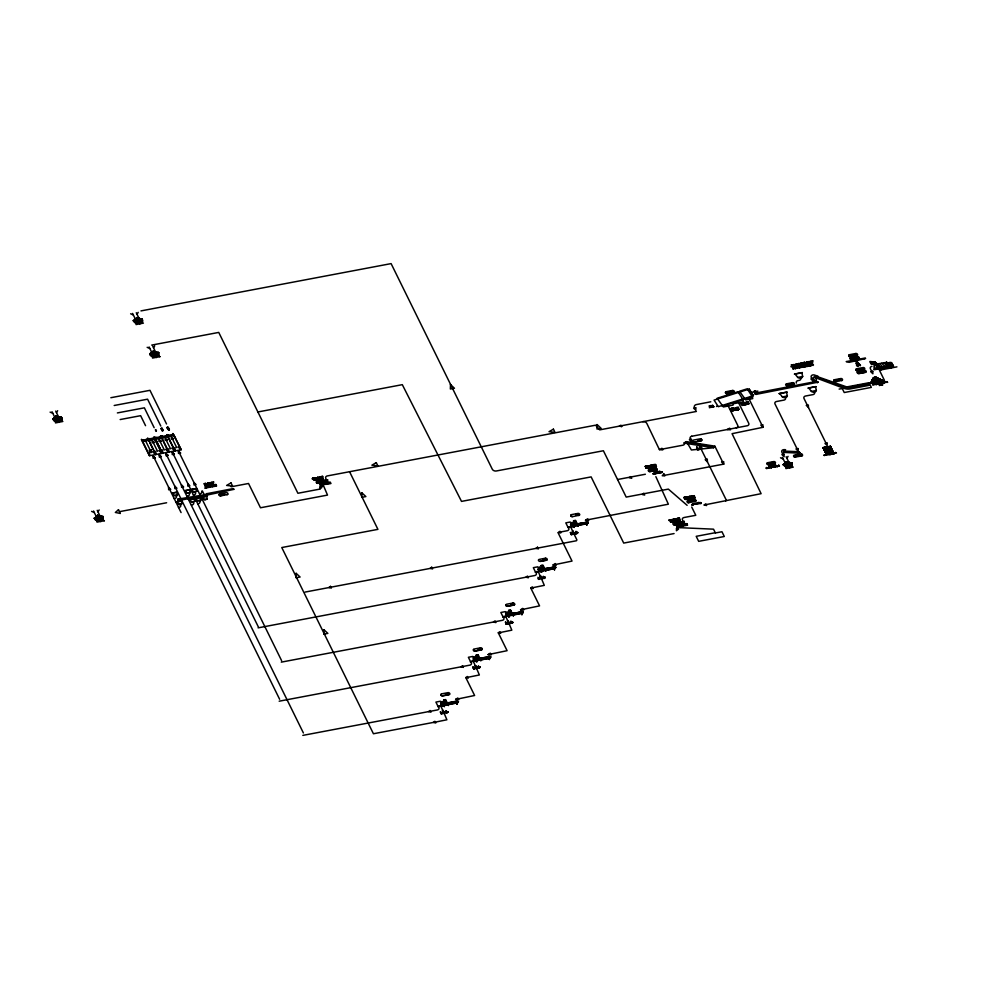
<?xml version="1.0" encoding="UTF-8"?>
<svg xmlns="http://www.w3.org/2000/svg" width="999" height="999" viewBox="0 0 999 999"><rect width="100%" height="100%" fill="white"/><g stroke="black" fill="none" stroke-linecap="round" stroke-linejoin="round"><path stroke-width="1.5" d="M447.927 712L446.878 711.713L447.902 711.95M512.562 621.977L511.838 622.265L512.812 622.489M545.292 577.684L544.355 577.584M747.814 404.195L746.503 403.646L747.914 404.345M316.283 478.571C317.445 477.122 316.646 478.271 318.069 477.147L318.556 478.134M318.693 478.109C319.618 475.462 319.705 479.757 317.969 477.297M649.125 466.533C648.975 464.398 649.987 466.633 651.023 465.696M651.535 466.071L651.735 464.96L652.697 465.859L650.224 465.447L650.973 465.584M672.989 520.154C672.752 517.857 673.888 520.454 674.7 519.355M675.399 519.705C676.897 518.206 675.549 519.717 674.175 519.255C674.937 521.54 669.105 518.531 672.864 520.179M687.861 497.627C687.612 495.354 688.748 497.889 689.56 496.828M690.272 497.177L690.471 496.066L691.433 496.953L688.998 496.491L689.76 496.79M734.115 409.016C734.952 406.393 735.214 410.539 733.453 408.291L733.004 409.228L732.529 408.241M771.191 467.757C772.115 465.109 772.202 469.405 770.466 466.933M777.359 466.595C778.283 463.948 778.383 468.231 776.635 465.784M839.61 380.332C839.622 378.196 841.52 380.582 839.322 380.382M876.41 384.515C876.697 382.804 877.759 384.34 876.598 384.041M480.332 666.895L479.508 666.708M544.305 577.459L545.017 577.122L544.717 577.934M576.823 532.779L577.759 532.529M319.717 489.135L319.805 486.638L321.89 487.45L319.717 489.135L297.902 493.269L218.744 332.417L151.698 345.092M874.437 368.219L874.55 365.759M880.731 367.382L877.297 364.173L877.484 367.994L888.261 365.959M710.202 407.567L709.727 407.142L710.789 407.18M712.537 405.981L712.574 405.257L713.261 405.844M697.777 440.072L698.388 440.109M133.404 320.642L134.503 322.49L136.638 323.489L135.739 321.79L133.379 320.716L136.713 318.381M149.862 354.233C159.34 349.001 146.191 352.585 151.011 356.031L153.172 356.98L152.248 355.332L149.887 354.308L153.109 351.548M786.588 462.225L783.241 464.722L785.589 465.796L786.3 467.557L783.216 464.697L786.575 462.387M678.209 527.509L677.359 527.097M322.814 484.44L322.128 484.228L325.212 484.016M653.646 473.963L662.312 472.44L661.962 471.79M678.908 526.023L682.067 525.337M701.073 503.284L699.937 503.009M857.117 364.036L856.917 365.172M738.236 409.79L737.025 409.203M747.964 404.258L746.765 403.683M712.886 406.456L713.86 406.855M727.422 392.182L728.596 392.794L727.609 392.245M701.56 447.19L699.487 446.99M871.977 363.786L871.902 361.913L874.937 362.15L877.01 363.986L874.25 365.796L874.687 369.493A3.422 2.51 13 0 0 876.935 369.118L877.309 363.923L874.987 362.075L869.942 361.488L870.466 362.1M701.573 447.202C702.697 449.887 699.15 448.576 699.375 447.003M56.169 416.733L52.835 419.168L56.181 416.558M97.665 515.984L94.331 518.419L97.69 515.809M137.313 318.269L142.183 319.018L142.845 320.916L142.045 322.49L141.184 320.754L142.02 319.118M98.002 515.609L103.134 516.62L103.209 519.98L102.148 518.356L103.159 516.67L98.264 515.871M153.546 351.548L158.679 352.56L158.766 355.919L157.692 354.295L158.679 352.585L153.821 351.81M773.401 465.621L773.463 464.535L774.487 465.409L773.9 464.572M455.856 701.997L458.341 701.96M679.058 525.936L679.008 525.112M441.458 704.994L458.529 701.685M52.847 419.018L53.958 420.841L56.094 421.828L55.195 420.129L52.835 419.043L56.056 416.358M771.166 465.809L771.603 464.885L771.927 465.896M771.553 465.122L771.103 466.058L770.778 465.034M330.382 482.679L325.499 483.466M753.408 395.666L749.15 389.086L714.06 400.099L718.331 406.68L753.408 395.666L749.15 389.086M712.762 405.656L712.287 405.944M709.827 407.367L709.34 407.729M816.445 378.621L816.096 380.294L814.647 380.569L813.136 377.497L815.796 376.074L846.765 386.938L869.043 382.729M856.58 365.022C856.43 366.87 860.476 366.808 856.917 365.309M870.616 383.166L873.188 378.146A3.272 2.398 13 0 1 875.224 377.197A2.235 1.636 13 0 1 877.122 377.809L883.266 380.781M877.247 369.018L888.436 366.321M846.765 386.938L846.403 387.724L884.502 380.519L879.407 370.179L896.915 366.87M56.381 421.216L56.856 421.665M136.938 322.877L137.4 323.314M140.584 322.302L141.234 322.552M153.434 356.406L154.37 356.805M157.68 355.719L157.055 355.669L157.742 356.094M101.536 519.892L102.185 520.154M94.455 518.181L95.454 520.092L97.59 521.091L96.691 519.393L94.331 518.344L97.565 515.609M712.474 447.315L713.761 447.077L712.499 447.327M735.776 407.992C734.253 409.028 737.462 408.291 735.426 408.516M694.243 495.704C692.719 496.778 695.903 496.041 693.893 496.241M745.991 402.372C744.43 403.284 747.614 402.784 745.641 402.897M884.727 382.23C883.241 383.204 886.35 382.704 884.327 382.704M686.688 524.4L682.916 525.112M473.838 659.765L474.762 660.252M506.306 614.947L522.165 611.875M538.773 570.142L539.497 569.992M588.286 522.352L571.228 525.387L587.837 522.265M858.74 364.285C861.188 364.011 860.951 367.694 858.74 364.285L857.829 362.587M56.481 412.599L57.655 410.701M59.341 418.231L59.428 417.32A3.684 2.697 13 0 0 54.583 418.231L55.407 418.981M137.025 314.26L138.212 312.362M139.885 319.892L139.985 318.968A3.684 2.697 13 0 0 135.127 319.892L136.026 320.617L135.639 319.817M153.534 347.802L154.708 345.891M97.977 511.863L99.163 509.952M100.837 517.482L100.936 516.57A3.684 2.697 13 0 0 96.091 517.482L96.978 518.219L96.591 517.42M177.023 492.445L177.035 495.704L174.088 495.504L172.377 493.319M181.368 501.261L181.918 503.671L179.645 504.857L176.723 502.147M189.96 489.997L189.985 493.256L187.038 493.056L185.327 490.871M196.179 488.823L196.728 491.221L194.455 492.407L191.546 489.697M194.305 498.813L194.855 501.223L192.582 502.41L189.673 499.7M200.524 497.639L200.537 500.899L197.59 500.699L195.879 498.513M206.731 496.466L207.293 498.876L205.02 500.049L202.098 497.34M219.293 494.255L219.181 494.43A1.299 0.949 13 0 0 220.829 495.891L227.11 494.542A1.299 0.949 13 0 0 227.834 493.369A1.299 0.949 13 0 0 226.174 492.644L220.005 493.818A1.299 0.949 13 0 0 219.28 494.992A1.299 0.949 13 0 0 220.941 495.716M441.121 694.255L441.009 694.442A1.299 0.949 13 0 0 442.657 695.891L448.813 694.73A1.299 0.949 13 0 0 449.525 694.293L449.637 694.105M473.601 649.45L473.489 649.625A1.299 0.949 13 0 0 475.124 651.086L481.293 649.924A1.299 0.949 13 0 0 482.005 649.487L482.117 649.3M441.521 703.383L441.583 705.144L442.32 705.007M442.47 703.833L446.366 702.672L448.301 705.506M506.068 604.645L505.956 604.82A1.299 0.949 13 0 0 507.592 606.281L513.761 605.119A1.299 0.949 13 0 0 514.473 604.682L514.585 604.495M475.237 658.541L476.198 661.575M571.003 515.034L570.891 515.209A1.299 0.949 13 0 0 572.539 516.67L578.808 515.322A1.299 0.949 13 0 0 579.545 514.148A1.299 0.949 13 0 0 577.884 513.424L571.715 514.585A1.299 0.949 13 0 0 570.991 515.771A1.299 0.949 13 0 0 572.652 516.483M539.123 569.842C539.21 572.402 537.986 563.473 541.133 568.456M540.184 568.931L541.133 571.965M547.052 559.69L546.94 559.877A1.299 0.949 13 0 1 546.228 560.314L540.072 561.475M571.241 524.1L570.217 522.027L565.796 522.864L567.844 527.01L572.265 526.173L570.479 524.363C571.153 523.801 572.152 520.491 573.601 523.651M579.52 514.885L579.408 515.072A1.299 0.949 13 0 1 578.696 515.509M725.674 392.083L725.561 392.257A1.299 0.949 13 0 0 727.197 393.718L733.366 392.557A1.299 0.949 13 0 0 734.078 392.12L734.19 391.933M794.305 384.14L794.193 384.328A1.299 0.949 13 0 1 793.481 384.765L787.312 385.926M786.563 392.545L787.349 395.979L786.588 397.19L784.103 397.664L782.379 396.915L779.944 393.793M801.897 373.052L802.684 376.486L801.922 377.709L799.437 378.171L797.714 377.435L795.279 374.3M815.571 387.063L816.358 390.497L815.596 391.708L813.111 392.182L811.388 391.433L808.953 388.311M775.349 463.049L775.236 463.224A1.299 0.949 13 0 1 774.525 463.661M848.925 355.12L848.8 355.294A1.299 0.949 13 0 0 850.449 356.755L856.618 355.594A1.299 0.949 13 0 0 857.317 355.157L857.442 354.97M833.89 380.144L833.778 380.332A1.299 0.949 13 0 0 835.414 381.793L841.695 380.444A1.299 0.949 13 0 0 842.419 379.27A1.299 0.949 13 0 0 840.758 378.546L834.602 379.707A1.299 0.949 13 0 0 833.865 380.881A1.299 0.949 13 0 0 835.526 381.606M786.875 458.266L788.061 456.368M850.386 358.104L850.274 358.279A1.299 0.949 13 0 0 851.922 359.74L858.079 358.579A1.299 0.949 13 0 0 858.79 358.142L858.903 357.954M789.747 463.898L789.834 462.974A3.684 2.697 13 0 0 784.989 463.898L785.888 464.622L785.489 463.823M842.407 380.007L842.294 380.182A1.299 0.949 13 0 1 841.583 380.619M856.131 369.18L856.018 369.368A1.299 0.949 13 0 0 857.654 370.829L863.935 369.48A1.299 0.949 13 0 0 864.659 368.306A1.299 0.949 13 0 0 862.999 367.582L856.842 368.743A1.299 0.949 13 0 0 856.106 369.917A1.299 0.949 13 0 0 857.766 370.641M857.492 371.953L857.379 372.14A1.299 0.949 13 0 0 859.015 373.601L865.184 372.427A1.299 0.949 13 0 0 865.896 371.99L866.008 371.815M832.417 451.923L830.219 446.366M832.567 452.06L830.331 446.178M858.778 364.298L856.505 365.135M699.263 445.117L700.311 444.38L701.423 445.442M653.371 473.439L654.832 472.29L659.74 471.353L662.499 472.252M692.107 504.532L693.793 503.658M55.782 418.593L58.766 418.032M136.326 320.242L139.311 319.68M152.835 353.783L155.819 353.221M97.278 517.844L100.262 517.282M786.188 464.26L789.16 463.686M889.622 362.999L890.334 365.334M738.386 409.965L736.825 409.103L738.186 409.865M713.573 447.752L714.884 446.166L686.588 441.645L683.84 443.044L713.573 447.752L691.383 449.987L686.588 441.645M700.374 502.447L700.761 503.471M322.29 477.035C322.59 475.799 323.114 477.984 322.315 477.185M577.422 514.685L577.809 514.235M544.954 559.49L545.342 559.04M512.475 604.295C512.2 602.597 513.374 605.194 512.499 604.445M480.007 649.1C479.72 647.402 480.906 649.999 480.032 649.25M447.54 693.918C447.215 692.195 448.551 694.854 447.564 694.055M654.52 469.742L654.907 469.293M699.075 440.197L699.462 439.747M735.401 408.366L735.801 407.917M745.616 402.747L746.003 402.297M693.868 496.091L694.255 495.641M678.983 523.076L679.382 522.627M884.34 382.617L884.739 382.167M824.175 455.332C823.651 453.683 825.311 456.193 824.187 455.469M826.685 454.87C826.273 453.171 827.671 455.706 826.71 455.02M60.689 420.904L60.514 420.479M787.612 467.257L786.737 466.483L785.813 467.082L785.913 468.581L793.243 467.145L790.709 465.734L791.158 466.633L787.249 467.332M791.046 466.608L790.371 466.233L790.996 466.046M662.3 471.728L661.9 471.753M700.998 502.859L698.526 502.447L694.105 503.721M872.439 379.807L878.446 378.546M577.797 514.31C576.311 515.409 579.445 514.597 577.447 514.835M545.329 559.115C543.993 560.227 546.828 559.403 544.979 559.64M654.894 469.368C653.571 470.479 656.405 469.642 654.545 469.892M699.425 439.847C698.064 440.771 701.061 440.234 699.063 440.284M679.345 522.727C678.134 523.701 680.794 523.064 678.995 523.201M136.738 318.219C127.822 325.574 139.96 315.384 136.513 317.944M783.266 464.647L786.325 462.1M697.689 439.835L698.613 440.559M737.175 409.278L738.086 409.715L737.137 409.49M178.034 499.3L178.546 500.324M716.533 406.531L717.494 405.731M700.961 503.421L691.695 504.62L700.436 502.984M698.463 503.334L698.563 502.747M879.757 363.711L882.604 367.033M884.34 362.849L887.611 366.133L884.152 362.824M878.233 367.907L877.534 367.045M887.849 366.096L884.577 362.799M558.429 532.392L559.977 531.281L560.801 532.954L558.004 532.592L572.027 561.076L553.046 565.022L555.232 563.561L556.156 565.272L553.046 565.022M525.961 577.21L527.509 576.086L528.334 577.759L525.961 577.21L258.104 627.859M530.756 587.999L532.305 586.888L533.129 588.561L530.756 587.999L539.56 605.881L520.579 609.827L522.764 608.379L523.688 610.077L520.579 609.827M493.481 622.015L495.029 620.891L495.854 622.577L493.481 622.015L281.281 662.137M498.289 632.804L499.837 631.693L500.661 633.366L498.289 632.804L507.092 650.686L488.099 654.632L490.284 653.184L491.208 654.882L488.099 654.632M461.014 666.82L462.562 665.696L463.386 667.382L461.014 666.82L279.171 701.198M704.208 504.982L705.744 503.858L706.568 505.544L704.208 504.982L761.113 493.681L732.067 433.678L763.024 427.297L762.911 424.775L760.838 425.174L763.024 427.297M465.821 677.609L467.357 676.498L468.181 678.171L465.821 677.609L474.612 695.491L455.631 699.437L457.817 697.989L458.741 699.7L455.631 699.437M428.546 711.625L430.094 710.514L430.919 712.187L428.546 711.625L302.834 735.389M433.341 722.427L434.89 721.303L435.714 722.976L433.341 722.427L373.426 733.753L281.78 547.539L377.922 529.358L349.563 471.715M701.036 503.533L700.599 502.909M322.839 485.901L323.539 485.764L327.51 495.092L260.489 507.767L248.539 483.491L231.181 486.775M679.557 527.484L680.257 527.36L678.496 525.212M585.514 520.217L587.699 518.756L588.623 520.467L585.514 520.217L668.368 504.195L655.856 476.648M56.331 420.816L55.407 421.428L55.507 422.914L62.837 421.478L60.315 420.067L60.752 420.966L56.556 421.128M571.753 525.212L572.165 525.836M539.273 570.017L539.098 570.754L555.881 567.207M880.681 369.205L880.169 368.469M312.949 478.234L313.549 479.083L313.062 478.096L312.375 478.521L313.162 478.671M317.57 477.36L318.182 477.734M875.286 383.778L875.848 384.028M773.501 464.647L774.113 465.01M770.067 467.008L770.629 467.27M168.119 428.384L167.957 428.047M747.914 401.773L748.663 402.572M659.415 449.65L661.937 448.276L662.749 449.912L659.415 449.65L646.865 423.501A3.172 2.36 13.8 0 0 642.819 421.703L599.662 429.87L595.604 425.187L327.322 475.924A2.747 2.023 13 0 0 325.774 478.409L326.573 480.032M729.72 428.171L727.197 429.545L730.531 429.82M317.994 477.759C317.07 479.957 312.974 476.898 316.146 478.596M772.527 462.899C772.402 464.11 770.991 462.162 772.614 462.3C774.4 464.06 770.491 462.05 772.714 462.874M669.692 520.304C669.555 521.503 668.144 519.542 669.78 519.692C671.628 521.478 667.619 519.468 669.879 520.267M572.165 525.799L570.841 524.4L576.848 523.189M523.176 611.975L506.381 615.159L507.23 615.446M857.167 360.177L855.206 361.201L854.907 360.602L857.454 360.764L854.907 360.602M653.196 473.938L661.95 472.365M479.433 666.857L479.795 667.594L480.094 666.795M859.477 364.298L857.891 362.712L859.19 364.173M178.222 499.225L177.847 499.9M320.841 478.471C321.178 480.581 319.405 477.809 321.478 479.183M178.072 499.125C177.285 503.046 181.269 498.426 178.659 499.225M97.977 520.354L98.826 520.866M506.293 613.711L505.544 613.973L507.317 615.784L502.897 616.62L500.849 612.474L505.269 611.638L507.005 615.571M441.358 703.321L440.596 703.596L442.37 705.406L437.949 706.243L435.914 702.085L440.334 701.248L442.257 705.244L441.72 704.258L457.217 701.498M871.153 382.317L882.129 380.269M206.83 493.568L206.293 494.43L207.517 494.967L234.203 489.298L232.942 488.636L206.418 493.768L207.517 494.967M755.381 392.982L754.844 393.843L756.068 394.38L817.944 382.192L816.658 381.393L754.957 393.181L756.068 394.38M817.344 382.792L817.919 382.03L816.658 381.393M722.339 406.293L743.144 399.762L743.481 401.835L733.753 403.683L732.742 403.022L733.066 405.107L723.351 406.943L717.132 398.264L737.936 391.733L743.144 399.762M744.692 399.275L752.434 396.853L752.709 398.601L745.716 399.925L739.485 391.246L747.215 388.823L752.434 396.853M315.185 479.395C315.047 481.68 316.633 478.858 315.072 479.17M312.45 478.346L312.45 479.295L312.974 478.708M730.294 391.533L730.831 391.77M881.717 384.278L882.279 384.528M655.069 472.552L654.595 473.201M725.736 500.961L726.248 500.024L701.211 449.275M880.394 379.47L871.815 381.081M880.743 369.293L880.094 369.218M320.279 476.86L320.517 477.322M857.542 357.08L858.441 357.842L857.854 357.018M864.909 370.879L865.146 371.341M774.737 464.423L775.286 464.822M777.234 466.62L776.148 465.896L776.872 466.246M778.633 465.397L779.133 465.696M773.925 465.047L772.314 465.821L772.652 464.81M684.552 497.777C684.44 498.988 682.991 497.04 684.64 497.165C686.463 498.913 682.492 496.915 684.74 497.739M319.917 476.798L320.454 477.21M776.285 465.721L776.81 466.133M315.297 477.809L315.934 478.509L315.559 477.759M881.405 382.629L882.03 383.329L881.667 382.58M677.559 520.067L678.184 520.766L677.821 520.017M571.665 526.411L587.961 523.251M539.198 571.216L555.494 568.056M506.73 616.033L523.026 612.862M474.25 660.839L490.546 657.667M441.783 705.644L458.079 702.472M710.801 401.785L696.016 404.657A3.422 2.51 13 0 0 694.705 407.992M642.819 421.703L696.403 411.451M140.971 310.901L391.108 263.611L492.295 469.23A3.172 2.323 13 0 0 496.353 470.979L603.396 450.749L626.198 497.09L668.356 489.11L687.125 505.332M136.588 318.531L137.55 318.344M139.498 319.093L139.972 319.867M135.827 321.74L140.984 320.791M153.084 352.06L154.058 351.885M152.148 353.359L152.535 354.158L151.636 353.421A3.684 2.697 13 0 1 156.481 352.51L156.468 353.409L156.081 352.61M152.335 355.269L157.492 354.333M153.571 356.381L153.484 356.481M159.89 356.668L152.56 358.054L152.46 356.618L153.384 356.019L153.834 356.905L157.805 356.156L157.367 355.257L159.927 356.705M110.852 397.714L149.975 390.322L166.533 423.976M114.198 405.494L147.577 399.188L160.802 426.061M56.031 416.87L57.005 416.695M58.953 417.432L59.416 418.219M59.89 419.18L55.282 420.079M117.383 412.924L144.38 407.829L154.158 427.697M120.167 419.555L140.634 415.684L145.554 425.686M161.95 428.034L162.75 429.657L161.151 429.158L162.537 429.545M161.975 428.384L160.876 428.596L162.038 428.521M167.333 427.572L168.282 427.397L167.22 427.372M167.245 427.734C169.081 425.824 165.659 427.522 168.144 429.558L169.393 429.333L169.043 428.621L168.232 429.408M167.932 428.796L168.744 428.009L167.295 427.834M257.892 411.975L402.31 384.665L461.513 501.398L591.133 476.898L623.713 543.081L674.075 533.566M143.007 440.084L147.028 439.323M149.213 438.911L153.247 438.149M155.981 437.637L160.015 436.875M162.2 436.463L166.234 435.701M168.419 435.289L172.452 434.528M143.544 441.183L147.577 440.422M149.763 440.01L153.784 439.248M156.531 438.736L160.552 437.974M162.75 437.562L166.771 436.8M168.956 436.388L172.989 435.626M150.05 442.619L147.54 438.286M156.818 441.333L154.308 437.013L162.625 453.234L162.562 449.862M168.893 439.048L167.083 434.59M156.556 441.421L162.387 453.271L181.281 449.7L172.952 433.491L175.462 437.812M858.029 357.367L857.154 357.13L858.091 357.48M856.305 362.962L858.091 362.537M797.714 377.435L802.684 376.486M174.088 495.504L177.572 494.842M187.038 493.056L190.509 492.395M193.257 491.883L196.728 491.221M877.01 363.973L886.613 362.362M881.73 363.286L885.014 366.571M730.893 391.883C730.431 393.007 729.22 391.358 730.781 391.321L731.106 392.32M862.512 368.181C863.211 369.742 860.863 369.018 862.624 368.768M888.336 363.236C896.727 362.425 884.015 361.114 889.21 365.746M174.151 498.663L174.775 498.538A2.697 1.986 13 0 0 176.286 496.103L176.174 495.866M187.088 496.216L187.712 496.091A2.697 1.986 13 0 0 189.236 493.656L189.111 493.419M193.307 495.029L193.931 494.917A2.697 1.986 13 0 0 195.442 492.482L195.329 492.245M199.525 493.856L200.15 493.743A2.697 1.986 13 0 0 201.661 491.308M863.773 368.569L862.886 368.169L863.461 368.631M858.79 369.942L858.566 369.155M178.134 499.1L205.394 494.605M888.785 364.897L892.694 364.51M792.182 383.404L791.208 383.591M892.569 364.335L893.393 366.67L891.957 366.458A1.961 1.449 13 0 0 890.446 365.609M890.409 364.922L892.095 364.71L890.521 365.047M119.443 511.675L166.621 502.759M788.498 385.04L788.273 384.253M877.11 368.269L888.348 366.146M178.821 500.499L204.92 495.566C206.019 492.844 202.36 496.266 205.307 494.817M755.706 391.483L757.854 391.084M863.885 370.954C864.472 372.515 862.312 371.79 863.998 371.541M97.54 516.121L98.501 515.946M877.422 368.606L879.407 368.219M880.656 367.994L888.523 366.496L886.5 362.387M893.106 365.709L889.21 365.834A1.961 1.449 13 0 0 888.923 367.033L881.443 368.456M873.763 369.543L874.687 369.493M877.072 369.043L879.17 368.656M891.72 366.233L893.568 366.158L891.92 366.471M860.151 372.714L859.927 371.928M100.449 516.683L100.924 517.47M96.778 519.33L101.935 518.394M321.641 477.06L320.954 477.185M178.434 504.333L181.918 503.671M191.371 501.885L194.855 501.223M197.59 500.699L201.074 500.049M203.808 499.525L207.293 498.876M321.803 477.397L321.041 477.534L322.028 477.485L321.541 476.498L320.704 476.785M838.898 379.533L839.123 379.995M313.574 479.72C313.511 480.819 315.484 480.119 314.348 479.807M319.955 478.521C320.667 480.094 318.281 479.37 320.067 479.12M321.641 478.196C321.578 479.295 323.551 478.583 322.415 478.284M322.914 477.959L323.239 478.971M712.112 405.344L712.424 405.994M104.333 520.729L97.003 522.115L96.915 520.679L97.84 520.079L98.277 520.966L102.248 520.217L101.811 519.318L104.383 520.779M178.484 507.48L179.108 507.367A2.697 1.986 13 0 0 180.632 504.92L180.507 504.682M191.433 505.032L192.058 504.92A2.697 1.986 13 0 0 193.569 502.472L193.456 502.235M197.652 503.858L198.277 503.733A2.697 1.986 13 0 0 199.788 501.298L199.675 501.061M710.926 406.905L711.575 407.13L710.913 407.43M712.437 407.142L712.312 406.668M874.125 377.46L875.524 377.197M873.563 377.797L876.135 377.31M873.276 378.047L876.51 377.435M873.101 378.309L876.822 377.597M741.445 403.321L740.759 403.446L741.495 403.434M872.964 378.534L877.06 377.759M872.826 378.783L877.334 377.934M872.714 379.008L877.597 378.084M872.602 379.233L877.859 378.234M872.477 379.483L878.171 378.396M782.379 396.915L787.349 395.979M811.388 391.433L816.358 390.497M872.264 379.945L878.77 378.708M742.931 404.595L743.268 405.319M872.164 380.157L879.07 378.858M326.211 483.516L329.995 482.804M872.065 380.407L879.407 379.021M871.977 380.619L879.719 379.158M320.105 485.052L330.856 483.578L330.095 482.042L319.705 484.003L320.217 485.027L330.594 483.066M871.89 380.869L880.107 379.308M742.207 405.519L742.007 404.77L743.081 404.945M871.727 381.318L880.831 379.595M871.615 381.543L881.155 379.745M871.478 381.768L881.468 379.882M871.328 382.018L881.817 380.045M732.404 408.391L731.355 408.454M738.024 407.33L738.249 407.792M731.231 408.941L730.544 409.066L731.28 409.053M871.041 382.505L882.454 380.344M870.891 382.729L882.741 380.494M870.728 382.992L883.054 380.656M730.744 409.652L731.668 409.478L731.181 408.491M738.448 408.191C739.048 406.381 736.138 407.667 737.936 407.854M839.123 389.098L843.643 388.249M733.478 410.851C734.477 409.278 731.905 410.701 733.278 410.439M880.619 383.229L879.932 383.354M887.262 381.98L886.675 382.093M875.898 384.14C875.486 385.189 874.162 383.616 875.798 383.554L876.273 384.54M877.11 384.053L876.111 384.578L875.686 383.703M880.781 383.566L880.019 383.703L880.993 383.653L880.519 382.667L879.669 382.954M879.819 384.515C880.594 386.126 878.133 385.352 879.932 385.114M882.329 384.64C881.867 385.814 880.643 384.053 882.229 384.066L882.704 385.04L882.117 384.203M691.583 436.288L747.227 425.761A2.697 1.986 13 0 0 748.75 423.326L738.623 402.759M662.349 449.088L682.904 445.204A2.697 1.986 13 0 0 684.427 442.769M653.121 464.822L653.358 465.297M645.953 466.533C643.818 465.871 647.727 467.832 645.903 466.058L645.042 466.521L646.016 466.645M653.296 465.172C651.173 465.571 653.958 463.648 653.558 465.696M654.432 464.91L653.746 465.034L654.482 465.022M648.701 467.257L649.013 468.269M650.973 467.282L650.287 467.407L651.036 467.395M656.455 466.858C656.705 465.959 654.557 466.096 655.431 467.057M617.569 479.508L645.366 474.25M659.552 471.878L660.801 472.028M653.021 473.601L654.357 473.588M654.907 473.364L654.183 473.526M664.248 475.374L723.776 464.11L723.676 461.6L721.603 461.988L723.776 464.11M830.394 446.303L823.039 447.552L826.485 453.209M823.126 447.727L830.494 446.516M823.226 447.927L830.581 446.678M823.313 448.089L830.681 446.878M823.413 448.301L830.781 447.09M823.513 448.501L830.881 447.29M823.613 448.713L830.968 447.452M823.688 448.876L831.068 447.664M823.8 449.075L831.168 447.864M823.9 449.288L831.268 448.064M824 449.488L831.343 448.239M824.075 449.65L831.443 448.439M824.175 449.862L831.543 448.638M824.275 450.062L831.63 448.801M824.362 450.224L831.73 449.013M824.462 450.437L831.83 449.213M824.562 450.636L831.93 449.425M824.662 450.836L832.017 449.587M824.737 450.999L832.117 449.787M824.837 451.211L832.217 450M824.949 451.411L832.317 450.199M825.049 451.623L832.392 450.362M825.124 451.785L832.492 450.574M825.224 451.985L832.592 450.774M825.324 452.197L832.679 450.936M825.411 452.36L832.779 451.148M825.511 452.559L832.879 451.348L825.611 452.772M773.875 462.687L773.551 462.749M825.873 452.947L832.841 451.623M826.161 453.071L832.716 451.823M768.356 464.835L774.637 463.486A1.299 0.949 13 0 0 775.361 462.312A1.299 0.949 13 0 0 773.701 461.588L767.544 462.749A1.299 0.949 13 0 0 766.807 463.923A1.299 0.949 13 0 0 768.468 464.647M772.851 465.234L772.165 465.359M775.236 464.71C772.764 463.948 777.085 465.646 775.062 464.36M786.438 462.537L787.412 462.35M768.83 466.158C770.741 465.821 767.332 466.021 769.255 465.959M833.553 453.958L834.34 453.821L833.69 452.859L834.115 453.733M789.347 463.099L789.822 463.873M773.238 466.283L774.1 467.232M774.749 466.133L775.586 465.846L776.073 466.833L775.087 466.895L775.848 466.745M775.686 466.421L774.999 466.545M770.679 467.382C770.241 468.494 768.98 466.87 770.579 466.795L771.053 467.782M779.183 465.809L778.421 465.634M769.33 468.106L768.905 467.245M773.975 467.245L774.924 467.045L774.437 466.071L774.15 467.195M785.689 465.746L790.833 464.797M691.857 495.929L692.082 496.391M693.219 496.128L692.532 496.253M692.282 496.79C692.994 494.98 689.997 496.291 691.77 496.453M687.424 498.351L687.749 499.375M689.76 498.501L689.073 498.626M695.179 497.964C695.441 497.052 693.281 497.19 694.155 498.151M573.975 521.69L575.923 521.316M571.366 524.075L574.3 523.663M570.891 524.85L587.587 522.302M571.041 525.162L587.462 522.052M585.739 522.777L588.049 522.365M585.938 523.189L587.936 522.814M571.952 525.949L571.428 524.363M587.986 522.927L587.687 522.29M567.732 527.497L587.424 523.626M694.23 503.746L693.331 504.308M698.289 502.984L699.537 503.134M692.906 504.632L693.693 504.582M691.92 505.044L693.219 504.795M586.788 525.099L586.488 523.813M560.352 532.03L567.22 530.731A2.697 1.986 13 0 0 568.731 528.296L568.443 527.709M570.417 532.529L571.216 534.677L576.585 533.516L576.023 532.367L571.016 533.379M576.023 531.468L576.81 533.628M570.741 533.716L571.016 534.278M577.509 532.367L577.21 533.179L577.484 532.317M577.185 533.129L577.822 533.004M571.54 534.415L576.573 533.466M576.798 533.566L575.998 531.418M672.277 519.343L671.765 519.842L672.639 520.104M674.887 519.318L673.9 519.043L674.787 518.743L675.274 519.73M677.222 518.918L676.91 518.981M678.358 518.656L677.672 518.781M305.107 592.07L576.423 540.759L576.923 539.959L574.013 534.003M678.234 522.552L678.546 523.551M682.205 525.062L687.087 524.188M676.822 526.648L687.312 524.662M715.272 532.717L696.203 536.326L698.676 541.346L724.3 536.5L721.952 531.743L715.409 532.979L713.536 529.17L679.844 527.672M541.508 566.495L543.456 566.121M538.898 568.881L541.833 568.481M544.368 567.994L538.361 569.205L539.31 570.741M538.411 569.655L555.107 567.107M538.561 569.967L554.982 566.858M554.62 567.207L555.357 567.07M553.259 567.582L555.644 567.17M553.471 568.006L555.669 567.694L555.219 567.095M546.865 569.505L547.827 569.318M538.736 571.353L555.019 568.568L535.252 572.302M554.645 569.842L554.008 568.618M527.872 576.848L534.74 575.536A2.697 1.986 13 0 0 536.263 573.101L535.976 572.527M538.548 578.184L543.568 577.222L544.118 578.334L539.073 579.22M538.274 578.521L538.211 579.095M544.393 577.297L545.029 577.172M538.985 579.445L537.937 577.285M544.33 578.384L543.294 576.273L544.343 578.433M532.754 587.687L544.305 585.364L541.545 578.821M509.04 611.301L510.988 610.938M506.431 613.686L509.365 613.286M511.9 612.799C509.265 611.55 503.658 615.209 507.292 615.334M505.944 614.46L522.639 611.925M506.093 614.772L522.514 611.663M520.791 612.387L523.101 611.987M521.003 612.812L523.001 612.424M523.051 612.537L522.739 611.912M502.784 617.107L522.477 613.249M521.853 614.71L521.54 613.423M495.404 621.653L502.272 620.354A2.697 1.986 13 0 0 503.796 617.906L503.508 617.332M505.482 622.14L506.281 624.3L511.638 623.139L511.088 621.977L506.068 622.989L506.618 624.088M505.794 623.326L506.081 623.9M511.9 622.052L512.262 622.789L512.549 621.927M506.593 624.038L511.625 623.076M512.262 622.789L512.899 622.677M511.85 623.189L510.814 621.078L511.875 623.239M500.287 632.504L511.825 630.169L509.065 623.626M476.56 656.106L478.509 655.744M479.433 657.604C477.597 656.78 470.716 659.515 474.825 660.139M473.476 659.265L490.172 656.73M473.626 659.577L490.047 656.468M489.685 656.818L490.422 656.68M488.324 657.192L490.634 656.793M488.523 657.617L490.734 657.317L490.272 656.718M473.801 660.963L490.072 658.179L470.317 661.912M476.848 661.625L476.261 660.789M489.373 659.515L489.073 658.241M462.937 666.458L469.805 665.159A2.697 1.986 13 0 0 471.316 662.724L471.029 662.137M473.014 666.945L473.801 669.105M473.326 668.131L473.613 668.706M474.125 668.843L479.17 667.944L478.608 666.783L473.601 667.794L474.138 668.893M473.788 669.055L472.989 666.895M479.383 667.994L478.346 665.883L479.408 668.044M467.807 677.31L479.358 674.974L476.598 668.431M444.093 700.911L446.041 700.549M441.483 703.296L444.418 702.896M446.965 702.409L441.808 703.383M440.996 704.07L457.417 700.973L458.254 702.122L457.867 701.51M441.158 704.382L457.579 701.273M456.056 702.422L458.054 702.047M437.849 706.718L457.542 702.859M444.38 706.43L443.793 705.594M456.905 704.32L456.593 703.046M430.457 711.263L437.337 709.964A2.697 1.986 13 0 0 438.848 707.529L438.561 706.942M441.333 713.91L440.284 711.75L441.57 713.86M446.915 712.799L445.879 710.689L446.928 712.849M440.859 712.936L441.133 713.511M446.965 711.663L447.315 712.412L447.602 711.538M447.315 712.412L447.964 712.287M441.321 713.86L446.703 712.749L446.141 711.6L441.133 712.599L441.67 713.698M435.339 722.115L446.89 719.779L444.13 713.236M687.275 497.739L686.513 496.853L687.724 497.652M838.81 380.045L838.236 379.595L839.485 380.357M490.696 656.78L473.926 660.189M784.34 450.986L783.466 451.548L784.465 452.422L798.85 453.146L799.724 452.485L798.713 451.723L783.828 451.073L784.465 452.422M798.85 453.146L799.724 452.584L798.713 451.723M654.944 472.377L659.827 471.491M56.518 416.271L61.626 417.395L60.639 419.105L61.676 420.766L62.3 419.255L61.651 417.42L56.593 416.483M786.987 466.983L787.724 467.282M103.022 516.745L98.089 515.734M856.83 364.61L856.255 362.962L856.755 363.823M890.846 367.395L890.209 367.182M178.471 500.362L179.271 499.712M661.713 471.878L653.234 474.026M697.052 449.45L696.69 446.903L697.027 449.438M785.601 449.712L784.215 449.637A2.747 2.023 13 0 0 781.867 452.172L782.966 454.395M871.915 362.038L875.099 362.3M871.253 363.911L876.935 364.285L871.253 363.911A3.309 2.423 13 0 1 870.316 362.137M699.337 445.729L701.236 446.128L701.398 445.454M572.177 526.51L571.203 526.548M507.23 616.121L506.268 616.158M442.295 705.744L441.321 705.769M876.897 364.51L876.847 368.544L874.262 368.206M678.284 527.734L677.622 527.622L680.019 527.172L679.557 526.223M321.578 486.138L320.642 485.502M685.339 442.282L714.31 446.978M621.603 426.573L619.355 426.148L620.928 425.199L621.603 426.573L621.378 425.761M786.925 461.938L792.032 463.061L791.046 464.76L792.12 466.383L792.032 463.037L787.175 462.275M787 462.15L792.007 463.037M137.063 317.932L142.258 319.23L137.138 318.132M818.069 376.273L814.672 375.087A2.747 2.023 13 0 0 811.85 375.324A2.747 2.023 13 0 0 811.288 377.422L811.962 378.783M322.377 484.59L323.301 485.576C320.254 485.227 321.491 487.412 321.241 485.389M853.758 355.344C851.91 353.821 854.52 355.07 853.208 355.569M224.8 494.355C223.039 492.782 225.512 494.168 224.251 494.58M221.378 494.992C221.303 493.256 218.194 495.666 220.742 495.242M836.687 380.656C835.027 379.258 837.025 380.744 836.101 380.994M826.485 453.047L823.313 447.664M801.523 454.083L801.785 454.195A1.299 0.949 13 0 1 801.735 455.981L795.316 457.03A1.299 0.949 13 0 1 793.643 456.306A1.299 0.949 13 0 1 794.38 455.132L800.536 453.971A1.299 0.949 13 0 1 802.209 454.695A1.299 0.949 13 0 1 801.473 455.869M794.33 456.918L794.592 457.03A1.299 0.949 13 0 0 795.566 457.142M780.506 457.792L783.191 458.966M700.861 438.998L701.123 439.098A1.299 0.949 13 0 1 701.073 440.884L694.655 441.933A1.299 0.949 13 0 1 692.994 441.221A1.299 0.949 13 0 1 693.718 440.035L699.887 438.873A1.299 0.949 13 0 1 701.548 439.597A1.299 0.949 13 0 1 700.811 440.771M693.668 441.82L693.93 441.933A1.299 0.949 13 0 0 694.917 442.045M656.206 468.556L656.468 468.668A1.299 0.949 13 0 1 656.418 470.442L650.249 471.615A1.299 0.949 13 0 1 649.263 471.491L649.013 471.378M694.942 499.65L695.192 499.762A1.299 0.949 13 0 1 695.142 501.548L688.723 502.597A1.299 0.949 13 0 1 687.062 501.873A1.299 0.949 13 0 1 687.787 500.699L693.955 499.537A1.299 0.949 13 0 1 695.616 500.262A1.299 0.949 13 0 1 694.892 501.436M687.737 502.485L687.999 502.597A1.299 0.949 13 0 0 688.985 502.709M680.856 521.853L681.118 521.965A1.299 0.949 13 0 1 681.068 523.751L674.912 524.912A1.299 0.949 13 0 1 673.925 524.787L673.663 524.675M130.644 313.786L133.342 314.96M147.153 347.327L149.85 348.489M543.781 568.256L545.716 571.091M324.151 480.257L324.4 480.369A1.299 0.949 13 0 1 324.35 482.155L318.194 483.316A1.299 0.949 13 0 1 317.207 483.204L316.958 483.091M50.1 412.137L52.797 413.299M478.833 657.866L480.781 660.701M91.596 511.388L94.293 512.549M742.994 404.795L742.132 405.045M861.013 369.393C859.09 367.957 861.8 369.043 860.464 369.63M797.826 455.919C796.016 454.345 798.588 455.731 797.277 456.156M711.638 406.668L712.2 407.192L712 406.518M676.735 522.976C678.933 524.587 675.224 522.602 677.272 522.752M320.017 481.381C322.215 482.992 318.519 481.006 320.567 481.156M783.216 464.51L786.613 467.669M133.367 320.504L136.763 323.651M149.862 354.046L153.272 357.192M52.81 418.856L56.219 422.003M94.318 518.106L97.715 521.253M694.03 498.176C691.108 496.266 694.53 499.875 693.918 497.302L694.829 498.026L694.767 497.127M655.294 467.082C652.647 465.621 655.431 467.982 655.182 466.208L656.093 466.933L656.043 466.021M808.453 407.505L806.268 405.382L808.341 404.995L808.453 407.505L826.048 443.269M196.116 484.627L193.931 482.505L194.043 485.014M159.178 454.545L161.351 456.668L159.291 457.067L159.178 454.545L279.62 699.263M189.897 485.801L187.712 483.678L187.824 486.188M183.679 486.975L181.506 484.852L181.606 487.375M176.948 488.249L174.775 486.126L174.875 488.636M170.742 489.423L168.556 487.3L168.669 489.822M876.585 364.56L874.375 365.734M877.646 364.735L880.394 367.507L877.634 364.91M869.13 384.478L849.487 387.537A7.08 5.195 13 0 1 844.754 387.137L816.483 377.21L815.259 377.634L844.167 388.424A8.991 6.606 13 0 0 850.174 388.936L868.655 385.439C869.742 382.717 866.083 386.151 869.03 384.69M508.841 610.439L510.402 610.801L510.377 610.152M443.893 700.049L445.454 700.411L445.429 699.762M697.04 447.277L699.013 449.875L697.739 450.124L697.015 447.29M163.024 430.194L162.4 430.581M888.91 367.045L886.513 362.15L888.498 365.784L887.537 362.512L889.035 366.046M887.05 381.556L887.649 382.392L886.375 381.68M871.727 371.466L870.416 368.793A2.747 2.023 13 0 1 871.965 366.308M869.367 383.379L871.34 387.4L844.23 392.532L842.257 388.511M858.129 362.612L856.393 362.762L857.379 364.56M855.743 359.79L857.204 362.612M814.36 391.945L814.472 392.182A2.697 1.986 13 0 1 812.961 394.617L805.519 396.029A2.697 1.986 13 0 0 803.995 398.464L807.304 405.182M800.561 377.709L800.686 377.947A2.697 1.986 13 0 1 799.163 380.382L797.926 380.619A2.697 1.986 13 0 0 796.415 383.054M828.596 446.665L831.355 452.285M828.396 446.703L831.168 452.322M826.86 446.99L829.62 452.609M826.66 447.028L829.432 452.647M825.124 447.327L827.884 452.947M824.937 447.365L827.696 452.984M791.782 383.479L792.195 384.34L791.62 383.516M785.351 397.427L785.464 397.664A2.697 1.986 13 0 1 783.953 400.099L776.51 401.511A2.697 1.986 13 0 0 774.999 403.946L797.04 448.751M798.888 454.907L799.312 455.769L798.725 454.945M786.126 456.73L788.985 462.537M786.5 461.588L789.672 468.032M782.442 457.43L785.301 463.236M749.213 399.263L761.875 424.975M778.958 465.347C780.419 467.482 778.396 464.235 778.258 465.659M742.732 402.622L743.219 403.608L743.656 402.672C745.429 404.92 745.167 400.774 744.33 403.396L743.718 402.435L743.281 403.359L742.894 402.585L740.559 403.159M773.238 465.646L772.751 464.672L771.915 464.947M742.207 402.847L742.632 403.708L742.032 402.884M741.395 402.872L741.882 403.858L740.958 404.033L741.295 403.022M769.417 467.02L768.493 467.32M733.99 409.041L733.503 408.054L733.066 408.978L732.679 408.204L730.294 408.666L731.443 409.39M731.992 408.466L732.417 409.34L731.83 408.504M728.209 406.019L737.749 425.399A2.697 1.986 13 0 1 736.238 427.834M714.884 446.241L722.602 461.925M693.381 496.453L692.22 495.729L693.606 496.54L692.682 496.715M693.98 503.459L694.405 504.095M690.134 497.202L689.647 496.216C689.198 497.727 685.401 497.002 687.499 497.564M688.261 498.326L688.686 499.188L688.086 498.351M691.72 507.055L695.779 515.297L684.028 517.519A2.747 2.023 13 0 0 682.479 520.004L683.279 521.628M659.402 471.578L659.727 472.24M682.504 524.3L683.341 525.973M681.955 524.55L682.454 525.574M655.244 472.365L655.681 473.002M651.398 466.096L650.923 465.109C650.436 466.858 646.053 465.696 649 466.558M651.198 467.732L650.824 466.983L648.888 467.22L650.936 466.833L651.423 467.819L650.486 467.994M678.358 525.237L679.108 526.773M649.525 467.232L649.949 468.094L649.362 467.257M671.053 521.403C672.489 522.539 669.243 520.954 670.666 522.09M587.037 522.127L587.462 523.151M586.138 522.402L586.55 523.326M585.551 522.502L586.051 523.426M586.326 523.976L586.913 525.074M584.802 522.702L585.227 523.576M579.732 523.601L580.219 524.587M578.983 523.738L579.482 524.725M578.359 526.261L575.461 520.367L573.513 520.741L574.9 523.551M578.184 526.286L576.248 523.439L572.652 524.125L573.601 527.147M574.787 524.537L575.287 525.462M574.05 524.687L574.462 525.611M573.676 526.373L574.338 527.447M571.928 524.113L573.438 527.185M571.678 525.224L572.077 526.023M570.404 532.479L571.453 534.64M554.57 566.933L554.994 567.969M553.658 567.207L554.07 568.131M553.084 567.307L553.583 568.231M553.858 568.781L554.445 569.88M552.322 567.507L552.759 568.381M547.252 568.406L547.739 569.393M546.515 568.543L547.002 569.542M545.879 571.066L542.981 565.172L541.046 565.546L542.432 568.369M542.32 569.343L542.819 570.267M541.57 569.492L541.995 570.429M541.208 571.178L541.87 572.252M544.38 577.247L544.73 577.984M539.46 568.918L540.971 571.99M522.09 611.75L522.527 612.774M521.191 612.012L521.603 612.949M520.616 612.125L521.116 613.036M521.391 613.586L521.977 614.685M519.88 612.262L520.292 613.199M514.785 613.211L515.272 614.198M514.048 613.349L514.535 614.348M513.411 615.871L510.514 609.977L508.566 610.352L509.952 613.174M513.249 615.896L511.313 613.061L507.717 613.736L508.666 616.77M509.84 614.16L510.339 615.072M508.653 613.261C508.853 611.063 504.47 611.863 506.58 613.648M509.103 614.298L509.515 615.234M508.728 615.983L509.39 617.057M506.993 613.736L508.503 616.795M506.655 614.647L507.142 615.646M505.457 622.09L506.518 624.25M489.622 656.555L490.059 657.579M488.723 656.818L489.135 657.754M488.136 656.93L488.636 657.841M488.923 658.403L489.51 659.49M487.4 657.067L487.812 658.004M482.455 658.054L482.892 658.928L481.918 659.115L481.58 658.154M480.944 660.676L478.046 654.795L476.098 655.157L477.485 657.979M476.898 658.091L473.076 658.791L474.85 660.589L470.429 661.425L468.381 657.28L472.802 656.443L474.737 660.439L474.188 659.452M477.372 658.965L477.872 659.877M476.186 658.066C476.373 655.868 472.003 656.668 474.113 658.453M476.61 659.153L477.047 660.039M476.423 660.764L476.923 661.875M474.513 658.541L476.024 661.6M457.155 701.36L457.579 702.384M456.256 701.623L456.668 702.559M455.669 701.735L456.168 702.647M456.443 703.209L457.03 704.295M454.932 701.872L455.344 702.809M449.987 702.859L450.424 703.733M449.1 702.959L449.45 703.92M448.476 705.481L445.579 699.6L443.631 699.962L445.017 702.784M444.905 703.771L445.404 704.682M443.718 702.871C443.906 700.674 439.535 701.473 441.645 703.271M444.18 703.945L444.58 704.844M443.956 705.569L444.455 706.68M442.045 703.346L443.718 706.38M325.799 482.704L326.623 484.378M325.249 482.954L325.749 483.978M321.641 483.641L322.739 485.751M136.264 312.724L139.123 318.531M152.772 346.266L155.632 352.073M136.651 317.582L139.823 324.026M153.147 351.124L156.319 357.567M132.58 313.424L135.439 319.23M149.088 346.953L151.948 352.759M202.347 490.909L205.107 496.528M175.212 437.887L181.044 449.75L178.022 446.94M169.181 430.232C169.368 429.445 169.256 429.12 169.043 430.257M178.371 450.874L281.618 660.676M172.477 439.011L176.748 447.677M175 447.515L175.062 450.874L169.231 439.023M166.733 434.665L174.825 450.924L171.803 448.114M162.55 430.557L163.199 430.569L161.963 430.806M172.39 452.26L258.329 626.885M166.259 440.184L170.529 448.851M168.781 448.688L168.843 452.048L160.876 435.776M160.514 435.839L168.606 452.097L165.584 449.288M155.619 430.269C154.97 428.983 156.93 430.144 155.494 430.02M156.069 431.181C155.519 429.945 157.23 430.981 155.944 430.931M166.021 453.833L303.396 732.966M158.816 450.574L161.838 453.384L153.759 437.112L162.075 453.334L149.4 455.731L141.321 439.473M153.272 442.632L157.542 451.311M155.794 451.136L155.856 454.508L147.889 438.224M149.788 442.694L155.619 454.557L152.597 451.748M145.929 441.521L150.2 450.187M153.184 455.881L181.081 512.574M149.588 452.322L149.638 455.681L141.671 439.398M55.719 411.076L58.579 416.883M56.094 415.921L59.266 422.377M52.035 411.763L54.895 417.57M97.228 510.327L100.075 516.133M97.602 515.184L100.774 521.628M93.544 511.013L96.391 516.82M160.052 441.358L164.311 450.025M570.741 526.935L572.752 531.381M538.261 571.74L540.284 576.186M505.794 616.558L507.817 620.991M473.326 661.363L475.337 665.796M440.859 706.168L442.869 710.601M689.185 501.486C691.533 501.186 687.225 501.748 689.035 501.51M772.926 462.475C773.663 461.913 774.787 463.174 773.101 462.45M856.505 363.823L856.705 364.822M791.857 462.874L791.882 466.67M158.516 352.41L158.529 356.193M142.008 318.868L142.02 322.665M102.959 516.471L102.972 520.254M61.463 417.22L61.476 421.004M227.697 494.293A1.299 0.949 13 0 1 226.998 494.73M690.434 439.548A3.422 2.51 13 0 1 691.745 436.213M745.853 404.383L746.728 404.483L745.853 404.383M713.623 406.655L712.986 406.506L713.736 406.668M206.393 486.126L206.343 487.924L208.279 487.562L206.393 486.126M207.917 482.979L207.867 484.777L209.802 484.403L207.917 482.979M212.487 484.977L212.45 486.775L214.385 486.413L212.487 484.977M736.45 407.492C735.589 409.315 739.06 408.042 736.45 407.492M746.665 401.873C745.803 403.696 749.275 402.422 746.665 401.873M792.469 364.672L792.419 366.471L794.355 366.096L792.469 364.672M798.563 363.511L798.526 365.309L800.461 364.947L798.563 363.511M807.08 361.9L807.042 363.698L808.978 363.336L807.08 361.9M872.676 384.153C871.815 385.976 875.286 384.69 872.676 384.153M207.642 484.54L206.681 484.84L205.844 483.366L207.642 484.54M296.129 573.314L296.016 577.784L300.087 577.022L296.129 573.314M323.876 629.682L323.751 634.153L327.834 633.378L323.876 629.682M361.9 492.869L361.775 497.34L365.859 496.565L361.9 492.869M450.487 384.565L450.362 389.036L454.445 388.261L450.487 384.565M597.115 424.575L596.99 429.058L601.073 428.284L597.115 424.575M806.805 363.474L805.843 363.761L805.019 362.3L806.805 363.474M676.523 528.234L676.435 530.731L678.596 529.045L676.523 528.234M792.931 368.643C796.228 368.681 791.208 369.605 793.593 367.932C790.696 367.782 795.279 366.945 792.931 368.643M797.102 367.844C800.374 367.882 795.416 368.856 797.801 367.058C794.829 367.145 799.437 366.046 797.102 367.844M731.231 410.589L732.717 411.001L731.268 410.514M743.368 404.595L744.867 405.007L743.393 404.558M210.19 482.767C210.739 484.577 212.65 483.616 211.663 482.267L210.19 482.767M809.365 361.688C809.902 363.499 811.825 362.55 810.826 361.201L809.377 361.638M322.839 481.056L322.115 481.605L322.839 481.056M655.706 464.56C655.993 466.333 654.245 463.823 655.706 464.56M679.57 518.194C679.682 520.054 678.196 517.357 679.57 518.194M693.818 500.412C693.93 502.172 692.469 499.612 693.818 500.412M711.438 405.694L710.976 406.118L711.438 405.694M770.504 465.447C770.629 467.245 769.18 464.635 770.504 465.447M879.52 383.204L878.833 383.841L879.52 383.204M881.13 384.615C881.33 386.413 879.732 383.803 881.13 384.615M316.745 479.345L317.769 479.87L316.758 479.308M317.994 479.108L319.031 479.632L318.032 479.033M647.527 467.707L648.563 468.219L647.539 467.657M673.451 520.941L674.487 521.453L673.451 520.941M674.7 520.704L675.736 521.216L674.7 520.704M686.263 498.801L687.3 499.313L686.263 498.801M731.318 391.446L732.342 391.945L731.318 391.446M770.679 462.887L771.69 463.399L770.691 462.849M772.277 466.708L773.313 467.22L772.289 466.658M792.569 383.429L793.581 383.941L792.569 383.429M799.675 454.857L800.699 455.369L799.712 454.782M877.497 383.466L878.533 383.978L877.497 383.466M314.598 478.533L313.461 478.271L314.598 478.533M315.921 480.007L314.985 479.682L315.921 480.007M446.99 694.068L446.066 693.743L446.99 694.068M479.458 649.263L478.533 648.938L479.458 649.263M511.925 604.457L510.814 604.195L511.925 604.457M544.393 559.652L543.481 559.328L544.393 559.652M576.873 514.847L575.948 514.522L576.873 514.847M647.165 468.269L646.241 467.944L647.165 468.269M647.439 466.496L646.503 466.171L647.427 466.57M671.303 520.129L670.366 519.805L671.303 520.129M672.627 521.603L671.703 521.266L672.627 521.678M685.901 499.375L684.964 499.038L685.901 499.375M686.163 497.602L685.239 497.277L686.163 497.602M709.977 406.231L709.228 406.056L709.977 406.231M768.481 467.919L767.344 467.657L768.481 467.919M796.203 368.044C794.417 369.967 794.592 365.384 796.203 368.044M800.374 367.257C798.501 369.168 798.838 364.598 800.374 367.257M811.613 365.122C809.714 367.045 810.102 362.462 811.613 365.122M826.123 455.02L825.186 454.695L826.123 455.02M828.621 454.545L827.497 454.283L828.621 454.545M835.376 453.271L834.24 453.009L835.376 453.271M883.778 382.779L882.854 382.442L883.778 382.779M886.288 382.305L885.351 381.968L886.288 382.305M321.928 476.56L322.627 476.361L321.928 476.56M321.928 481.019L322.652 480.844L321.928 481.019M878.583 383.166L879.282 382.967L878.583 383.166M222.315 494.455C223.951 495.417 221.141 494.03 222.527 493.856L222.315 494.455M206.456 494.068L207.917 494.38L206.456 494.068M754.994 393.481L756.468 393.793L754.994 393.481M783.678 451.498L785.102 451.985L783.765 451.348M798.189 452.21L799.662 452.535L798.189 452.21M815.459 377.659L816.932 377.984L815.459 377.659M816.27 381.893L817.744 382.217L816.27 381.893M647.839 465.971L648.776 466.471L647.839 465.971M477.959 655.282L476.361 655.244L477.959 655.282M542.907 565.671L541.308 565.634L542.907 565.671M575.374 520.866L573.776 520.829L575.374 520.866M209.628 486.9L208.691 487.112L207.705 485.876L209.34 487.4L209.34 485.576L209.628 486.9M676.847 520.904L675.686 520.292L676.847 520.904M795.704 365.434L794.854 365.709L793.78 364.423L795.416 365.934L795.404 364.111L795.704 365.434M807.754 366.021L806.905 366.296L805.831 365.01L807.467 366.521L807.467 364.697L807.754 366.021M833.054 453.808L831.905 453.196L833.054 453.808M223.788 494.43L223.014 493.831L223.788 494.493M318.843 482.292L318.057 481.693L318.843 482.292M319.792 482.117L319.006 481.506L319.792 482.167M650.237 470.716L649.45 470.104L650.237 470.766M651.186 470.529L650.536 469.98L651.186 470.529M675.561 523.888L674.775 523.276L675.561 523.888M676.51 523.713L675.861 523.151L676.51 523.713M688.973 501.81L688.323 501.261L688.96 501.873M729.233 392.445L728.446 391.833L729.233 392.445M734.877 410.352L734.078 409.74L734.877 410.352M745.566 404.645L744.767 404.033L745.566 404.645M769.817 463.661L769.03 463.049L769.817 463.661M795.878 456.181L795.229 455.631L795.866 456.243M837.537 380.494L836.75 379.882L837.537 380.494M852.746 355.419L851.972 354.82L852.746 355.419M854.22 358.404L853.571 357.854L854.22 358.404M860.002 369.48L859.227 368.868L860.151 369.418M861.375 372.252L860.726 371.703L861.363 372.315M677.085 520.204C677.684 522.265 678.995 519.168 677.085 520.204M880.931 382.767L882.254 383.416L880.981 382.667M650.374 469.992L651.286 470.704L650.399 469.93M675.699 523.164L676.61 523.876L675.699 523.164M795.054 455.644L795.978 456.356L795.054 455.644M853.408 357.867L854.32 358.579L853.408 357.867M860.551 371.703L861.475 372.415L860.589 371.64M736.101 409.465L737.125 410.164L736.138 409.415M786.55 384.528L787.562 385.214L786.563 384.503M789.972 383.878L790.971 384.565L789.984 383.853M851.061 358.366L852.072 359.041L851.073 358.329M854.482 357.717L855.481 358.391L854.482 357.717M858.216 372.202L859.215 372.889L858.216 372.202M861.625 371.566L862.636 372.24L861.638 371.528M210.489 482.804L211.738 483.041L210.527 482.767M809.665 361.738L810.913 361.975L809.739 361.65M676.448 518.631L677.584 519.293L676.448 518.631M747.689 401.885L748.413 402.06L747.689 401.885M855.856 354.208L856.967 354.857L855.881 354.158M652.747 466.695C653.771 466.658 653.771 468.044 652.772 466.645M653.021 469.567C654.02 469.48 653.995 470.916 653.109 469.468M691.47 497.802L692.457 498.426L691.558 497.702M691.758 500.661C692.732 500.699 692.769 501.848 691.845 500.574M854.595 354.445L855.644 354.97L854.595 354.445M856.056 357.43L857.117 357.954L856.093 357.392M873.763 384.153C874.662 384.103 874.924 385.439 873.8 384.103M211.151 485.227L210.689 486.725C208.853 482.954 211.139 489.81 211.338 485.576L212.238 486.813L211.151 485.227M652.01 466.633L651.735 467.52C650.624 465.259 651.997 469.38 652.122 466.833L652.659 467.582L652.01 466.633M679.008 519.667L678.733 520.566C677.634 518.306 678.995 522.415 679.12 519.88L679.657 520.616L679.008 519.667M690.734 497.727L690.459 498.626C689.36 496.366 690.734 500.487 690.846 497.939L691.383 498.676L690.734 497.727M797.227 363.773L796.765 365.259C794.929 361.488 797.214 368.356 797.414 364.111L798.313 365.359L797.227 363.773M766.782 467.52L766.52 468.406C765.409 466.146 766.782 470.267 766.907 467.719L767.444 468.469L766.782 467.52M801.885 365.759L801.435 367.245C799.587 363.474 801.872 370.342 802.085 366.096L802.971 367.345L801.885 365.759M829.532 453.646L829.257 454.545C828.159 452.285 829.52 456.406 829.645 453.858L830.181 454.595L829.532 453.646M447.152 694.13L445.866 693.806L447.152 694.13M479.62 649.325L478.346 649L479.62 649.325M544.567 559.702L543.281 559.39L544.567 559.702M577.035 514.897L575.799 514.46L577.035 514.897M647.602 466.558L646.303 466.233L647.602 466.558M647.34 468.331L646.041 468.007L647.34 468.331M671.478 520.192L670.179 519.867L671.478 520.192M672.802 521.665L671.503 521.341L672.802 521.665M686.338 497.664L685.039 497.34L686.338 497.664M686.063 499.438L684.765 499.113L686.063 499.438M796.478 368.144C794.717 370.454 793.381 365.646 796.153 367.357A1.536 1.124 13 0 1 796.478 367.932L796.478 368.144M800.661 367.357C798.9 369.667 797.564 364.86 800.324 366.571A1.536 1.124 13 0 1 800.649 367.132L800.661 367.357M811.9 365.222C810.139 367.532 808.803 362.737 811.575 364.448A1.536 1.124 13 0 1 811.887 365.01L811.9 365.222M826.285 455.082L824.987 454.757L826.285 455.082M883.953 382.842L882.691 382.392L883.953 382.842M886.463 382.367L885.151 382.043L886.463 382.367M888.611 363.411L889.61 364.323L888.673 363.374M889.747 363.199C890.371 366.233 893.818 361.913 889.772 363.174M663.885 473.913L662.262 475.749L664.847 475.886L663.885 473.913M864.335 358.816L849.138 362.337L846.203 361.601L865.284 357.992L865.571 358.579L864.335 358.816M118.481 509.74L115.36 512.45L120.317 513.461L118.481 509.74M135.527 321.116L136.139 322.352L135.527 321.116M141.846 320.954L140.759 320.13L141.846 320.954M54.982 419.468L55.582 420.691L54.982 419.468M61.301 419.305L60.215 418.481L61.301 419.305M152.035 354.657L152.635 355.881L152.035 354.657M158.354 354.495L157.268 353.671L158.354 354.495M96.478 518.718L97.09 519.942L96.478 518.718M102.797 518.556L101.711 517.732L102.797 518.556M785.389 465.134L785.988 466.358L785.389 465.134M791.707 464.972L790.621 464.135L791.707 464.972M330.532 586.376L328.983 587.487L331.356 588.049L330.532 586.376M431.73 567.245L430.182 568.356L432.555 568.918L431.73 567.245M630.869 476.623L629.32 477.734L631.693 478.296L630.869 476.623M537.549 547.227L536.001 548.339L538.374 548.901L537.549 547.227M643.818 493.381L642.27 494.493L644.642 495.054L643.818 493.381M136.888 322.477L135.964 323.077L136.064 324.563L143.381 323.139L140.859 321.728L141.296 322.627L137.325 323.376L136.938 322.465M739.235 409.29L738.224 409.066L739.235 409.29M748.963 403.771L747.951 403.534L748.963 403.771M714.26 406.206L714.26 406.206M231.006 482.904L226.623 485.427L232.592 486.138L231.006 482.904M376.273 462.649L371.89 465.172L377.872 465.884L376.273 462.649M553.421 429.158L549.038 431.68L555.007 432.392L553.421 429.158M755.306 390.671L752.771 392.045L756.106 392.307L755.306 390.671M153.059 351.323L154.033 351.623L153.059 351.323M56.006 416.133L56.98 416.433L56.006 416.133M97.502 515.384L98.476 515.684L97.502 515.384M786.413 461.788L787.387 462.087L786.413 461.788M538.773 568.906L538.011 569.168L539.785 570.978L535.364 571.815L533.329 567.669L537.749 566.833L538.773 568.906M142.832 439.76L143.706 441.521L142.832 439.76M147.352 438.898L148.214 440.671L147.352 438.898M149.051 438.586L149.925 440.347L149.051 438.586M153.571 437.724L154.433 439.498L153.571 437.724M155.819 437.3L156.693 439.061L155.819 437.3M160.34 436.451L161.201 438.211L160.34 436.451M162.038 436.126L162.912 437.887L162.038 436.126M166.558 435.277L167.42 437.038L166.558 435.277M168.257 434.952L169.131 436.713L168.257 434.952M172.765 434.103L173.639 435.864L172.765 434.103M154.271 442.42L152.21 442.807L152.098 440.297L154.271 442.42M161.051 441.133L158.978 441.533L158.878 439.011L161.051 441.133M167.27 439.96L165.197 440.347L165.085 437.837L167.27 439.96M173.476 438.786L171.403 439.173L171.304 436.663L173.476 438.786M151.261 450.012L149.188 450.399L151.373 452.535L151.261 450.012M155.145 457.854L153.072 458.241L152.959 455.719L155.145 457.854M168.132 455.394L166.059 455.781L165.946 453.271L168.132 455.394M174.338 454.22L172.278 454.607L172.165 452.085L174.338 454.22M180.557 453.047L178.484 453.434L178.384 450.911L180.557 453.047M791.408 364.872L791.845 366.371L790.921 366.745L792.219 366.508L791.408 364.872M800.236 363.199L800.674 364.91L800.261 363.486L801.785 364.697L801.697 363.186L802.659 364.535L801.847 362.899L801.535 364.485L800.236 363.199M804.57 362.375L803.071 362.662L804.382 362.625L803.583 363.536L805.007 363.873L803.82 364.31L805.369 364.023L804.57 362.375M808.703 361.601L809.502 363.236L808.703 361.601M812.761 360.826L811.113 361.139L812.612 362.649L812.761 360.826M855.793 353.509L849.625 354.682A1.299 0.949 13 0 0 848.9 355.856A1.299 0.949 13 0 0 850.561 356.581L856.73 355.407A1.299 0.949 13 0 0 857.454 354.233A1.299 0.949 13 0 0 855.793 353.509M793.431 365.547L792.707 364.81L793.431 365.547M799.537 364.385L798.8 363.661L799.537 364.385M808.054 362.774L807.317 362.05L808.054 362.774M849.637 355.182L850.161 356.144L849.637 355.182M851.148 354.895L851.685 355.856L851.235 354.945M802.921 365.559L803.733 367.195L802.921 365.559M803.783 365.397L804.22 367.108L803.808 365.684L805.331 366.895L805.244 365.384L806.193 366.733L805.381 365.097L805.069 366.683L803.783 365.397M809.09 364.398L809.527 365.884L808.603 366.271L809.889 366.034L809.09 364.398M811.85 363.873C812.349 367.157 815.159 364.335 811.85 363.873M857.254 356.493L851.098 357.667A1.299 0.949 13 0 0 850.361 358.841A1.299 0.949 13 0 0 852.035 359.553L858.191 358.391A1.299 0.949 13 0 0 858.928 357.217A1.299 0.949 13 0 0 857.254 356.493M852.622 357.879L853.158 358.841L852.622 357.879M205.394 483.454L203.896 483.728L205.22 483.691L204.408 484.602L205.831 484.952L204.658 485.377L206.206 485.089L205.394 483.454M209.528 482.667L210.339 484.303L209.528 482.667M213.586 481.905L211.95 482.217L213.436 483.716L213.586 481.905M208.878 483.853L208.154 483.116L208.878 483.853M802.359 372.602L794.492 374.101L802.359 372.602M205.332 486.326L205.769 487.824L204.845 488.211L206.144 487.962L205.332 486.326M214.161 484.665L214.598 486.363L214.198 484.952L215.709 486.151L215.622 484.652L216.583 485.989L215.772 484.353L215.459 485.951L214.161 484.665M177.347 492.132L171.828 493.169L177.347 492.132M190.285 489.685L184.778 490.721L190.285 489.685M196.503 488.511L190.996 489.547L196.503 488.511M207.355 487L206.631 486.276L207.355 487M213.461 485.851L212.737 485.114L213.461 485.851M732.542 390.484L726.385 391.645A1.299 0.949 13 0 0 725.649 392.819A1.299 0.949 13 0 0 727.309 393.544L733.478 392.37A1.299 0.949 13 0 0 734.203 391.196A1.299 0.949 13 0 0 732.542 390.484M856.892 369.243L857.417 370.204L856.892 369.243M812.986 378.584L810.926 378.971L813.099 381.106L812.986 378.584M792.657 382.679L786.5 383.853A1.299 0.949 13 0 0 785.763 385.027A1.299 0.949 13 0 0 787.424 385.739L793.593 384.578A1.299 0.949 13 0 0 794.317 383.404A1.299 0.949 13 0 0 792.657 382.679M789.06 383.866L789.597 384.827L789.06 383.866M864.36 370.354L858.203 371.516A1.299 0.949 13 0 0 857.467 372.689A1.299 0.949 13 0 0 859.14 373.414L865.296 372.252A1.299 0.949 13 0 0 866.033 371.079A1.299 0.949 13 0 0 864.36 370.354M181.681 500.949L176.174 501.998L181.681 500.949M194.63 498.501L189.123 499.55L194.63 498.501M200.849 497.327L195.342 498.376L200.849 497.327M207.055 496.153L201.548 497.202L207.055 496.153M872.764 371.266L870.691 371.665L872.876 373.788L872.764 371.266M316.171 479.233L316.658 480.219L316.171 479.233M695.741 407.792L693.668 408.191L695.841 410.314L695.741 407.792M710.626 405.619L709.977 405.744L710.664 405.694M787.025 392.095L779.158 393.581L787.025 392.095M816.033 386.613L808.166 388.099L816.033 386.613M323.164 480.144L317.008 481.306A1.299 0.949 13 0 0 316.271 482.48A1.299 0.949 13 0 0 317.932 483.204L324.101 482.042A1.299 0.949 13 0 0 324.825 480.869A1.299 0.949 13 0 0 323.164 480.144M321.516 480.956L322.003 481.93L321.516 480.956M327.61 479.832L325.537 480.232L327.709 482.355L327.61 479.832M735.651 409.378C734.515 409.99 736.213 410.664 735.714 409.503M691.47 439.348L689.397 439.735L691.57 441.87L691.47 439.348M654.382 464.46L653.496 464.635L654.869 465.447L653.945 465.621L654.283 464.61M655.219 468.431L649.063 469.605A1.299 0.949 13 0 0 648.326 470.779A1.299 0.949 13 0 0 649.999 471.503L656.156 470.329A1.299 0.949 13 0 0 656.892 469.155A1.299 0.949 13 0 0 655.219 468.431M651.947 469.58C650.873 470.217 652.522 470.829 651.947 469.58M707.292 459.315L705.219 459.702L707.392 461.838L707.292 459.315M798.076 448.563L796.003 448.951L798.189 451.073L798.076 448.563M827.085 443.069L825.012 443.469L827.197 445.591L827.085 443.069M783.99 454.195L781.93 454.582L784.103 456.718L783.99 454.195M796.178 455.294L796.702 456.256L796.253 455.357M799.237 454.72L798.263 454.907L799.237 454.72M768.219 463.124L768.743 464.085L768.306 463.174M830.157 453.534L830.644 454.52L830.157 453.534M830.669 453.434L830.931 454.458L830.681 453.608L831.593 454.333L831.543 453.434C832.367 454.17 831.593 454.021 830.669 453.434M835.514 452.522C836.575 453.371 837.012 453.109 835.514 452.522M689.66 497.927L687.624 498.314L689.56 498.076L689.223 499.088L690.147 498.913L689.66 497.927M690.684 500.674C689.597 501.223 691.121 501.998 690.746 500.786M573.264 531.293L572.227 531.493L573.326 532.554L573.264 531.293M678.259 518.094L677.359 518.256L678.521 518.993L677.809 519.243L678.746 519.068L678.259 518.094M672.889 520.829L673.363 521.803L672.889 520.829M679.632 519.555L680.119 520.529L679.632 519.555M679.882 521.74L673.713 522.902A1.299 0.949 13 0 0 672.989 524.075A1.299 0.949 13 0 0 674.65 524.8L680.806 523.638A1.299 0.949 13 0 0 681.543 522.452A1.299 0.949 13 0 0 679.882 521.74M684.315 521.428L682.242 521.828L684.427 523.951L684.315 521.428M686.812 523.638L676.423 525.599L677.072 527.147L687.562 525.174L686.812 523.638M545.404 558.229L539.248 559.403A1.299 0.949 13 0 0 538.511 560.576A1.299 0.949 13 0 0 540.184 561.288L546.341 560.127A1.299 0.949 13 0 0 547.077 558.953A1.299 0.949 13 0 0 545.404 558.229M540.796 576.098L539.76 576.298L540.846 577.36L540.796 576.098M512.937 603.034L506.78 604.208A1.299 0.949 13 0 0 506.043 605.382A1.299 0.949 13 0 0 507.717 606.106L513.873 604.932A1.299 0.949 13 0 0 514.61 603.758A1.299 0.949 13 0 0 512.937 603.034M508.329 620.903L507.292 621.103L508.379 622.165L508.329 620.903M480.469 647.839L474.3 649.013A1.299 0.949 13 0 0 473.576 650.187A1.299 0.949 13 0 0 475.237 650.911L481.406 649.737A1.299 0.949 13 0 0 482.13 648.563A1.299 0.949 13 0 0 480.469 647.839M475.849 665.709L474.825 665.908L475.911 666.97L475.849 665.709M448.002 692.657L441.833 693.818A1.299 0.949 13 0 0 441.108 694.992A1.299 0.949 13 0 0 442.769 695.716L448.926 694.542A1.299 0.949 13 0 0 449.662 693.368A1.299 0.949 13 0 0 448.002 692.657M443.381 710.526L442.345 710.714L443.444 711.775L443.381 710.526M891.945 363.411L891.258 362.687L892.432 364.21L891.945 363.411M879.432 369.38A1.274 0.937 13 0 0 881.593 369.368A1.274 0.937 13 0 0 880.231 367.944A1.274 0.937 13 0 0 879.432 369.38M889.684 367.445A1.274 0.937 13 0 0 891.845 367.42A1.274 0.937 13 0 0 890.484 365.996A1.274 0.937 13 0 0 889.684 367.445"/></g></svg>
